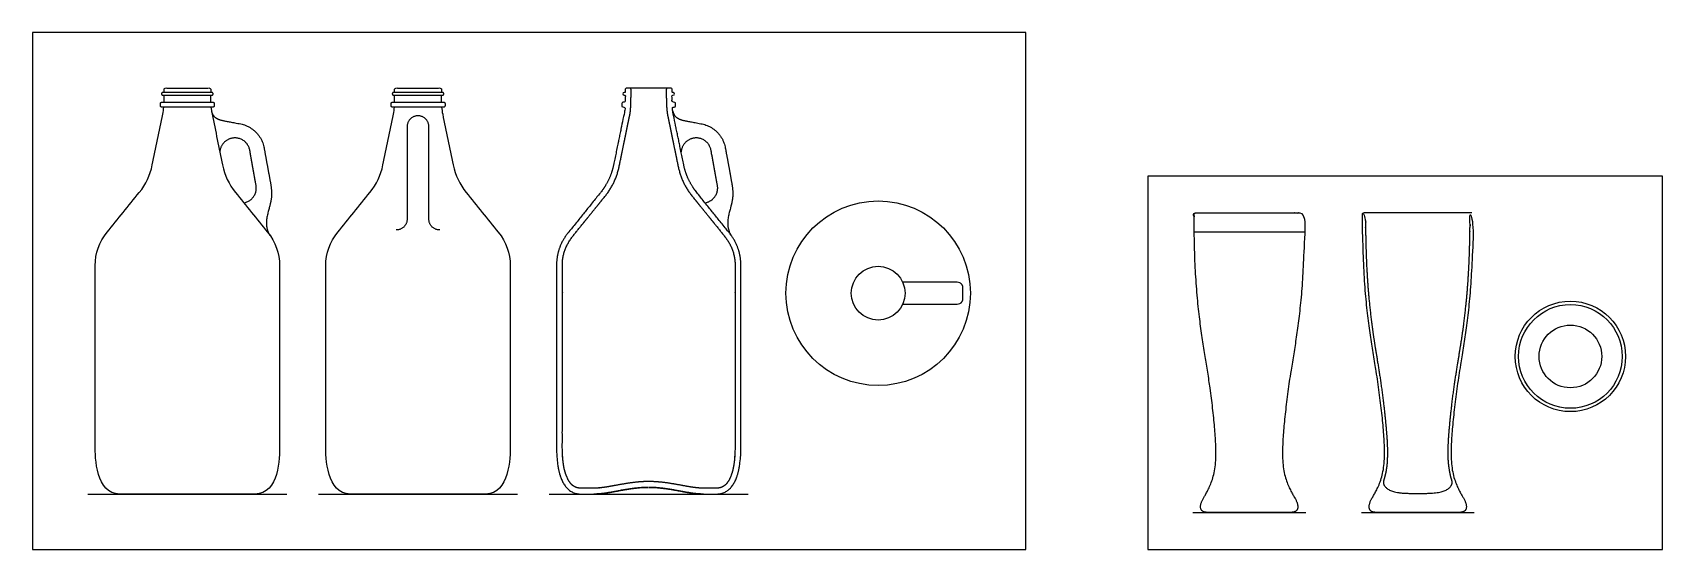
# Model space of a CAD drawing. Header units: millimetres. Extents: x 495.4 to 498.64, y 0.59 to 1.46.
# Drawn here: x 497.516 to 498.638, y 0.592 to 0.948 of the extents above; entities that cross this region are included whole.
import ezdxf

# ---------------------------------------------------------------- set-up
doc = ezdxf.new("R2010")
doc.units = ezdxf.units.MM
for name, color, linetype, true_color in [('2D$AG-DETAILS-DIAGRAM', 7, 'Continuous', 0xccff66), ('2D$AG-DIAGRAM', 7, 'Continuous', 0xfecc66), ('2D$AG-OBJECTS', 7, 'Continuous', 0x66ccff), ('2D$X-VPRT', 7, 'Continuous', 0xfb02ff)]:
    doc.layers.add(name, color=color, linetype=linetype, true_color=true_color)

msp = doc.modelspace()

# ---------------------------------------------------------------- linework, layer by layer
at = {"layer": '2D$AG-DETAILS-DIAGRAM'}
msp.add_lwpolyline([(498.316, 0.8105), (498.3918, 0.8105)], dxfattribs=at)
msp.add_circle((498.5751, 0.7247), 0.0216, dxfattribs=at)
at = {"layer": '2D$AG-DIAGRAM'}
for points in [[(497.5542, 0.63), (497.6912, 0.63)], [(497.713, 0.63), (497.85, 0.63)], [(497.8719, 0.63), (498.0089, 0.63)], [(498.3151, 0.6173), (498.3928, 0.6173)], [(498.4312, 0.6173), (498.5088, 0.6173)]]:
    msp.add_lwpolyline(points, dxfattribs=at)
at = {"layer": '2D$AG-OBJECTS'}
for points in [[(497.9555, 0.9094), (497.9252, 0.9094)], [(498.5072, 0.8234), (498.4328, 0.8234)], [(497.8938, 0.63), (497.9869, 0.63)]]:
    msp.add_lwpolyline(points, dxfattribs=at)
for centre, radius in [((498.0984, 0.7682), 0.0635), ((498.0984, 0.7682), 0.0185), ((498.5751, 0.7247), 0.038), ((498.5751, 0.7247), 0.0357)]:
    msp.add_circle(centre, radius, dxfattribs=at)
for points, weights, degree, knots in [([(497.6066, 0.9064), (497.6066, 0.9074), (497.6066, 0.9084), (497.6066, 0.9094), (497.6076, 0.9094), (497.6151, 0.9094), (497.6227, 0.9094), (497.6303, 0.9094), (497.6378, 0.9094), (497.6388, 0.9094), (497.6388, 0.9084), (497.6388, 0.9074), (497.6388, 0.9064)], [1, 1, 1, 0.707106781187, 1, 1, 1, 1, 1, 0.707106781187, 1, 1, 1], 2, [0, 0, 0, 0.668114, 0.668114, 0.825193, 0.825193, 1.763195, 1.763195, 2.701196, 2.701196, 2.858276, 2.858276, 3.52639, 3.52639, 3.52639]), ([(497.7654, 0.9064), (497.7654, 0.9074), (497.7654, 0.9084), (497.7654, 0.9094), (497.7664, 0.9094), (497.774, 0.9094), (497.7815, 0.9094), (497.7891, 0.9094), (497.7967, 0.9094), (497.7977, 0.9094), (497.7977, 0.9084), (497.7977, 0.9074), (497.7977, 0.9064)], [1, 1, 1, 0.707106781187, 1, 1, 1, 1, 1, 0.707106781187, 1, 1, 1], 2, [0, 0, 0, 0.668114, 0.668114, 0.825193, 0.825193, 1.763195, 1.763195, 2.701196, 2.701196, 2.858276, 2.858276, 3.52639, 3.52639, 3.52639]), ([(497.978, 0.63), (497.9671, 0.63), (497.9551, 0.6346), (497.9404, 0.6346), (497.9548, 0.6346), (497.9668, 0.6302), (497.9775, 0.63), (497.9777, 0.63), (497.9808, 0.63), (497.9839, 0.63), (497.9869, 0.63), (498.0035, 0.63), (498.0039, 0.655), (498.0039, 0.6635), (498.0039, 0.7047), (498.0039, 0.746), (498.0039, 0.7872), (498.0039, 0.7948), (498.0014, 0.8025), (497.9961, 0.8095), (497.9955, 0.8102), (497.9901, 0.8169), (497.9827, 0.826), (497.9754, 0.8351), (497.9735, 0.8375), (497.969, 0.843), (497.966, 0.8494), (497.9645, 0.8565), (497.9639, 0.8595), (497.9615, 0.8711), (497.9591, 0.8828), (497.9573, 0.8914), (497.9571, 0.8922), (497.9569, 0.8939), (497.9567, 0.8954), (497.9566, 0.8962), (497.957, 0.8962), (497.9575, 0.8962), (497.9579, 0.8962), (497.9585, 0.8962), (497.9589, 0.8966), (497.9589, 0.8972), (497.9589, 0.8977), (497.9589, 0.8982), (497.9589, 0.8987), (497.9589, 0.8993), (497.9585, 0.8997), (497.9579, 0.8997), (497.9574, 0.8997), (497.957, 0.8997), (497.9565, 0.8997), (497.9565, 0.9013), (497.9565, 0.9028), (497.9565, 0.9044), (497.9567, 0.9044), (497.9569, 0.9044), (497.9571, 0.9044), (497.9577, 0.9044), (497.9581, 0.9048), (497.9581, 0.9054), (497.9581, 0.906), (497.9577, 0.9064), (497.9571, 0.9064), (497.9569, 0.9064), (497.9567, 0.9064), (497.9565, 0.9064), (497.9565, 0.9071), (497.9565, 0.9078), (497.9565, 0.9084), (497.9565, 0.909), (497.9561, 0.9094), (497.9555, 0.9094), (497.9548, 0.9094), (497.9542, 0.9094), (497.9535, 0.9094), (497.9532, 0.9094), (497.953, 0.9093), (497.9528, 0.9091), (497.9526, 0.9089), (497.9525, 0.9087), (497.9525, 0.9084), (497.9525, 0.9047), (497.9525, 0.9011), (497.9528, 0.894), (497.9531, 0.8923), (497.9534, 0.8906), (497.9558, 0.879), (497.9582, 0.8673), (497.9606, 0.8557), (497.961, 0.8538), (497.962, 0.85), (497.9641, 0.8446), (497.9669, 0.8396), (497.9692, 0.8364), (497.9704, 0.8349), (497.9777, 0.8259), (497.9851, 0.8168), (497.9924, 0.8077), (497.9928, 0.8072), (497.9943, 0.8052), (497.9963, 0.802), (497.9981, 0.798), (497.9991, 0.7946), (497.9997, 0.7909), (497.9999, 0.7885), (497.9999, 0.7872), (497.9999, 0.746), (497.9999, 0.7047), (497.9999, 0.6635), (497.9999, 0.6626), (497.9998, 0.6606), (497.9997, 0.656), (497.9992, 0.651), (497.9983, 0.6464), (497.9973, 0.6432), (497.9962, 0.6403), (497.9947, 0.638), (497.9934, 0.6365), (497.9923, 0.6356), (497.9912, 0.6349), (497.9899, 0.6344), (497.9885, 0.6341), (497.9874, 0.634), (497.9869, 0.634), (497.9839, 0.634), (497.981, 0.634), (497.978, 0.634), (497.9779, 0.634), (497.9777, 0.634), (497.9776, 0.634), (497.9754, 0.6341), (497.9709, 0.6345), (497.9645, 0.6357), (497.9574, 0.637), (497.9495, 0.6382), (497.9436, 0.6386), (497.9404, 0.6386), (497.9404, 0.6386), (497.9403, 0.6386), (497.9371, 0.6386), (497.9312, 0.6382), (497.9234, 0.637), (497.9162, 0.6357), (497.9098, 0.6345), (497.9053, 0.6341), (497.9031, 0.634), (497.903, 0.634), (497.9028, 0.634), (497.9027, 0.634), (497.8997, 0.634), (497.8968, 0.634), (497.8938, 0.634), (497.8933, 0.634), (497.8923, 0.6341), (497.8908, 0.6344), (497.8895, 0.6349), (497.8884, 0.6356), (497.8873, 0.6365), (497.886, 0.638), (497.8846, 0.6403), (497.8834, 0.6432), (497.8824, 0.6464), (497.8815, 0.651), (497.881, 0.656), (497.8809, 0.6606), (497.8809, 0.6626), (497.8809, 0.6635), (497.8809, 0.7047), (497.8809, 0.746), (497.8809, 0.7872), (497.8809, 0.7885), (497.881, 0.7909), (497.8816, 0.7946), (497.8827, 0.798), (497.8844, 0.802), (497.8864, 0.8052), (497.8879, 0.8072), (497.8883, 0.8077), (497.8956, 0.8168), (497.903, 0.8259), (497.9103, 0.8349), (497.9116, 0.8364), (497.9138, 0.8396), (497.9166, 0.8446), (497.9187, 0.85), (497.9197, 0.8538), (497.9201, 0.8557), (497.9225, 0.8673), (497.9249, 0.879), (497.9273, 0.8906), (497.9277, 0.8923), (497.9279, 0.894), (497.9282, 0.9011), (497.9282, 0.9047), (497.9282, 0.9084), (497.9282, 0.9087), (497.9281, 0.9089), (497.9279, 0.9091), (497.9277, 0.9093), (497.9275, 0.9094), (497.9272, 0.9094), (497.9266, 0.9094), (497.9259, 0.9094), (497.9252, 0.9094), (497.9246, 0.9094), (497.9242, 0.909), (497.9242, 0.9084), (497.9242, 0.9078), (497.9242, 0.9071), (497.9242, 0.9064), (497.924, 0.9064), (497.9238, 0.9064), (497.9236, 0.9064), (497.923, 0.9064), (497.9226, 0.906), (497.9226, 0.9054), (497.9226, 0.9048), (497.923, 0.9044), (497.9236, 0.9044), (497.9238, 0.9044), (497.924, 0.9044), (497.9242, 0.9044), (497.9242, 0.9028), (497.9242, 0.9013), (497.9242, 0.8997), (497.9238, 0.8997), (497.9233, 0.8997), (497.9228, 0.8997), (497.9222, 0.8997), (497.9218, 0.8993), (497.9218, 0.8987), (497.9218, 0.8982), (497.9218, 0.8977), (497.9218, 0.8972), (497.9218, 0.8966), (497.9222, 0.8962), (497.9228, 0.8962), (497.9233, 0.8962), (497.9237, 0.8962), (497.9241, 0.8962), (497.9241, 0.8954), (497.9239, 0.8939), (497.9236, 0.8922), (497.9234, 0.8914), (497.9216, 0.8828), (497.9192, 0.8711), (497.9168, 0.8595), (497.9162, 0.8565), (497.9147, 0.8494), (497.9117, 0.843), (497.9072, 0.8375), (497.9053, 0.8351), (497.898, 0.826), (497.8906, 0.8169), (497.8852, 0.8102), (497.8846, 0.8095), (497.8793, 0.8025), (497.8769, 0.7948), (497.8769, 0.7872), (497.8769, 0.746), (497.8769, 0.7047), (497.8769, 0.6635), (497.8769, 0.655), (497.8772, 0.63), (497.8938, 0.63), (497.8968, 0.63), (497.8999, 0.63), (497.903, 0.63), (497.9032, 0.63), (497.914, 0.6302), (497.9259, 0.6346), (497.9404, 0.6346), (497.9256, 0.6346), (497.9136, 0.63), (497.9027, 0.63)], [1, 1, 1, 1, 1, 1, 1, 1, 1, 1, 1, 1, 1, 1, 1, 1, 1, 1, 1, 1, 1, 1, 1, 1, 1, 1, 1, 1, 1, 1, 1, 1, 1, 1, 1, 1, 1, 1, 1, 0.804737854124, 0.804737854124, 1, 1, 1, 1, 0.804737854124, 0.804737854124, 1, 1, 1, 1, 1, 1, 1, 1, 1, 1, 0.804737854124, 0.804737854124, 1, 0.804737854125, 0.804737854125, 1, 1, 1, 1, 1, 1, 1, 0.804737854124, 0.804737854124, 1, 1, 1, 1, 0.949241766339, 0.949241766339, 1, 0.949241766339, 0.949241766339, 1, 1, 1, 1, 1, 1, 1, 1, 1, 1, 1, 1, 1, 1, 1, 1, 1, 1, 1, 1, 1, 1, 1, 1, 1, 1, 1, 1, 1, 1, 1, 1, 1, 1, 1, 1, 1, 1, 1, 1, 1, 1, 1, 1, 1, 1, 1, 1, 1, 1, 1, 1, 1, 1, 1, 1, 1, 1, 1, 1, 1, 1, 1, 1, 1, 1, 1, 1, 1, 1, 1, 1, 1, 1, 1, 1, 1, 1, 1, 1, 1, 1, 1, 1, 1, 1, 1, 1, 1, 1, 1, 1, 1, 1, 1, 1, 1, 1, 1, 1, 1, 1, 1, 1, 1, 1, 1, 1, 1, 1, 1, 1, 1, 1, 1, 0.949241766339, 0.949241766339, 1, 0.949241766339, 0.949241766339, 1, 1, 1, 1, 0.804737854124, 0.804737854124, 1, 1, 1, 1, 1, 1, 1, 0.804737854125, 0.804737854125, 1, 0.804737854124, 0.804737854124, 1, 1, 1, 1, 1, 1, 1, 1, 1, 1, 0.804737854124, 0.804737854124, 1, 1, 1, 1, 0.804737854124, 0.804737854124, 1, 1, 1, 1, 1, 1, 1, 1, 1, 1, 1, 1, 1, 1, 1, 1, 1, 1, 1, 1, 1, 1, 1, 1, 1, 1, 1, 1, 1, 1, 1, 1, 1, 1, 1, 1, 1, 1, 1], 3, [-4.330786, -4.330786, -4.330786, -4.330786, 0, 0, 0, 4.263121, 4.263121, 4.263121, 4.314321, 5.19684, 5.19684, 5.19684, 9.649509, 9.649509, 9.649509, 20.670129, 20.670129, 20.670129, 23.343835, 23.659125, 23.659125, 23.659125, 24.099442, 24.252834, 24.252834, 24.252834, 26.416131, 26.416131, 26.416131, 26.596458, 27.120084, 27.120084, 27.120084, 27.344282, 27.586028, 27.586028, 27.586028, 27.687395, 27.687395, 27.687395, 27.844475, 27.844475, 27.844475, 27.994475, 27.994475, 27.994475, 28.151554, 28.151554, 28.151554, 28.261593, 28.261593, 28.261593, 28.731107, 28.731107, 28.731107, 28.779324, 28.779324, 28.779324, 28.936404, 28.936404, 28.936404, 29.093484, 29.093484, 29.093484, 29.141701, 29.141701, 29.141701, 29.809815, 29.809815, 29.809815, 29.966895, 29.966895, 29.966895, 30.090888, 30.090888, 30.090888, 30.169437, 30.169437, 30.169437, 30.247986, 30.247986, 30.247986, 30.601788, 30.601788, 31.29322, 31.29322, 31.29322, 34.862221, 34.862221, 34.862221, 35.446283, 36.022298, 36.596543, 37.175415, 37.175415, 37.175415, 40.680402, 40.680402, 40.680402, 40.868619, 41.436591, 41.802428, 42.163815, 42.527857, 42.90145, 42.90145, 42.90145, 55.279291, 55.279291, 55.279291, 55.549506, 55.879993, 56.646264, 57.041885, 57.297274, 57.65523, 57.972354, 58.115078, 58.249523, 58.380791, 58.515193, 58.66092, 58.826243, 58.826243, 58.826243, 59.708762, 59.708762, 59.708762, 59.755375, 59.755375, 59.755375, 60.394454, 61.111626, 61.72372, 62.568929, 63.484444, 63.511337, 63.511337, 63.511337, 63.53823, 64.453744, 65.298953, 65.911047, 66.628219, 67.267299, 67.267299, 67.267299, 67.313911, 67.313911, 67.313911, 68.19643, 68.19643, 68.19643, 68.361754, 68.50748, 68.641882, 68.77315, 68.907595, 69.050319, 69.367443, 69.7254, 69.980788, 70.376409, 71.142681, 71.473167, 71.743382, 71.743382, 71.743382, 84.121223, 84.121223, 84.121223, 84.494816, 84.858858, 85.220245, 85.586082, 86.154055, 86.342271, 86.342271, 86.342271, 89.847258, 89.847258, 89.847258, 90.42613, 91.000375, 91.57639, 92.160452, 92.160452, 92.160452, 95.729453, 95.729453, 95.729453, 96.420885, 96.420885, 96.774688, 96.774688, 96.774688, 96.853236, 96.853236, 96.853236, 96.931785, 96.931785, 96.931785, 97.055778, 97.055778, 97.055778, 97.212858, 97.212858, 97.212858, 97.880972, 97.880972, 97.880972, 97.92919, 97.92919, 97.92919, 98.086269, 98.086269, 98.086269, 98.243349, 98.243349, 98.243349, 98.291566, 98.291566, 98.291566, 98.76108, 98.76108, 98.76108, 98.871119, 98.871119, 98.871119, 99.028199, 99.028199, 99.028199, 99.178199, 99.178199, 99.178199, 99.335278, 99.335278, 99.335278, 99.436645, 99.436645, 99.436645, 99.678391, 99.902589, 99.902589, 99.902589, 100.426215, 100.606543, 100.606543, 100.606543, 102.769839, 102.769839, 102.769839, 102.923232, 103.363548, 103.363548, 103.363548, 103.678839, 106.352545, 106.352545, 106.352545, 117.373164, 117.373164, 117.373164, 121.825833, 121.825833, 121.825833, 122.708353, 122.759553, 122.759553, 122.759553, 127.022673, 127.022673, 127.022673, 131.353459, 131.353459, 131.353459, 131.353459]), ([(497.6402, 0.8962), (497.6412, 0.8962), (497.6412, 0.8972), (497.6412, 0.898), (497.6412, 0.8987), (497.6412, 0.8997), (497.6402, 0.8997), (497.6315, 0.8997), (497.6227, 0.8997), (497.6139, 0.8997), (497.6052, 0.8997), (497.6042, 0.8997), (497.6042, 0.8987), (497.6042, 0.898), (497.6042, 0.8972), (497.6042, 0.8962), (497.6052, 0.8962), (497.6139, 0.8962), (497.6227, 0.8962), (497.6315, 0.8962), (497.6402, 0.8962)], [1, 0.707106781187, 1, 1, 1, 0.707106781187, 1, 1, 1, 1, 1, 0.707106781187, 1, 1, 1, 0.707106781187, 1, 1, 1, 1, 1], 2, [-2.631912, -2.631912, -2.631912, -2.474832, -2.474832, -2.324832, -2.324832, -2.167752, -2.167752, -0.797516, -0.797516, 0.57272, 0.57272, 0.7298, 0.7298, 0.8798, 0.8798, 1.03688, 1.03688, 2.407116, 2.407116, 3.777352, 3.777352, 3.777352]), ([(497.6394, 0.9064), (497.6404, 0.9064), (497.6404, 0.9054), (497.6404, 0.9044), (497.6394, 0.9044), (497.6311, 0.9044), (497.6227, 0.9044), (497.6143, 0.9044), (497.6059, 0.9044), (497.6049, 0.9044), (497.6049, 0.9054), (497.6049, 0.9064), (497.6059, 0.9064), (497.6143, 0.9064), (497.6227, 0.9064), (497.6311, 0.9064), (497.6394, 0.9064)], [1, 0.707106781187, 1, 0.707106781187, 1, 1, 1, 1, 1, 0.707106781187, 1, 0.707106781187, 1, 1, 1, 1, 1], 2, [-2.052707, -2.052707, -2.052707, -1.895627, -1.895627, -1.738547, -1.738547, -0.436336, -0.436336, 0.865876, 0.865876, 1.022955, 1.022955, 1.180035, 1.180035, 2.482246, 2.482246, 3.784458, 3.784458, 3.784458]), ([(497.7991, 0.8962), (497.8001, 0.8962), (497.8001, 0.8972), (497.8001, 0.898), (497.8001, 0.8987), (497.8001, 0.8997), (497.7991, 0.8997), (497.7903, 0.8997), (497.7815, 0.8997), (497.7728, 0.8997), (497.764, 0.8997), (497.763, 0.8997), (497.763, 0.8987), (497.763, 0.898), (497.763, 0.8972), (497.763, 0.8962), (497.764, 0.8962), (497.7728, 0.8962), (497.7815, 0.8962), (497.7903, 0.8962), (497.7991, 0.8962)], [1, 0.707106781187, 1, 1, 1, 0.707106781187, 1, 1, 1, 1, 1, 0.707106781187, 1, 1, 1, 0.707106781187, 1, 1, 1, 1, 1], 2, [-2.631912, -2.631912, -2.631912, -2.474832, -2.474832, -2.324832, -2.324832, -2.167752, -2.167752, -0.797516, -0.797516, 0.57272, 0.57272, 0.7298, 0.7298, 0.8798, 0.8798, 1.03688, 1.03688, 2.407116, 2.407116, 3.777352, 3.777352, 3.777352]), ([(497.7983, 0.9064), (497.7993, 0.9064), (497.7993, 0.9054), (497.7993, 0.9044), (497.7983, 0.9044), (497.7899, 0.9044), (497.7815, 0.9044), (497.7732, 0.9044), (497.7648, 0.9044), (497.7638, 0.9044), (497.7638, 0.9054), (497.7638, 0.9064), (497.7648, 0.9064), (497.7732, 0.9064), (497.7815, 0.9064), (497.7899, 0.9064), (497.7983, 0.9064)], [1, 0.707106781187, 1, 0.707106781187, 1, 1, 1, 1, 1, 0.707106781187, 1, 0.707106781187, 1, 1, 1, 1, 1], 2, [-2.052707, -2.052707, -2.052707, -1.895627, -1.895627, -1.738547, -1.738547, -0.436336, -0.436336, 0.865876, 0.865876, 1.022955, 1.022955, 1.180035, 1.180035, 2.482246, 2.482246, 3.784458, 3.784458, 3.784458]), ([(497.6392, 0.8938), (497.6399, 0.8903), (497.6439, 0.8872), (497.65, 0.8865), (497.6593, 0.8847), (497.6678, 0.883), (497.6739, 0.8768), (497.6755, 0.8683), (497.6769, 0.8603), (497.6784, 0.8523), (497.6799, 0.8443), (497.6814, 0.8359), (497.6796, 0.8286), (497.6755, 0.8143), (497.6795, 0.808)], [1, 1, 1, 1, 1, 0.884036370784, 0.884036370784, 1, 1, 1, 1, 1, 1, 1, 1], 3, [0, 0, 0, 0, 1.213512, 2.427024, 2.427024, 2.427024, 3.674471, 3.674471, 3.674471, 6.109677, 6.109677, 6.109677, 8.102686, 10.007993, 10.007993, 10.007993, 10.007993]), ([(497.7965, 0.8117), (497.789, 0.8117), (497.789, 0.8192), (497.789, 0.851), (497.789, 0.8828), (497.789, 0.8903), (497.7815, 0.8903), (497.774, 0.8903), (497.774, 0.8828), (497.774, 0.851), (497.774, 0.8192), (497.774, 0.8117), (497.7665, 0.8117)], [1, 0.707106781187, 1, 1, 1, 0.707106781187, 1, 0.707106781187, 1, 1, 1, 0.707106781187, 1], 2, [-8.707602, -8.707602, -8.707602, -7.529505, -7.529505, -1.178097, -1.178097, 0, 0, 1.178097, 1.178097, 7.529505, 7.529505, 8.707602, 8.707602, 8.707602]), ([(497.9569, 0.8938), (497.9575, 0.8903), (497.9616, 0.8872), (497.9677, 0.8865), (497.977, 0.8847), (497.9855, 0.883), (497.9916, 0.8768), (497.9931, 0.8683), (497.9946, 0.8603), (497.9961, 0.8523), (497.9975, 0.8443), (497.999, 0.8359), (497.9973, 0.8286), (497.9931, 0.8143), (497.9972, 0.808)], [1, 1, 1, 1, 1, 0.884036370784, 0.884036370784, 1, 1, 1, 1, 1, 1, 1, 1], 3, [0, 0, 0, 0, 1.213512, 2.427024, 2.427024, 2.427024, 3.674471, 3.674471, 3.674471, 6.109677, 6.109677, 6.109677, 8.102686, 10.007993, 10.007993, 10.007993, 10.007993]), ([(497.6615, 0.8304), (497.6616, 0.8304), (497.6617, 0.8304), (497.6719, 0.8323), (497.67, 0.8426), (497.6678, 0.8545), (497.6657, 0.8665), (497.6638, 0.8768), (497.6535, 0.8749), (497.6456, 0.8734), (497.645, 0.8654)], [1, 0.999978164614, 1, 0.707106781187, 1, 1, 1, 0.707106781187, 1, 0.791598809842, 1], 2, [11.402164, 11.402164, 11.402164, 11.415933, 11.415933, 13.052313, 13.052313, 15.487519, 15.487519, 17.123899, 17.123899, 18.493543, 18.493543, 18.493543]), ([(497.9792, 0.8304), (497.9792, 0.8304), (497.9793, 0.8304), (497.9896, 0.8323), (497.9877, 0.8426), (497.9855, 0.8545), (497.9833, 0.8665), (497.9814, 0.8768), (497.9712, 0.8749), (497.9633, 0.8734), (497.9627, 0.8654)], [1, 0.999978164614, 1, 0.707106781187, 1, 1, 1, 0.707106781187, 1, 0.791598809842, 1], 2, [11.402164, 11.402164, 11.402164, 11.415933, 11.415933, 13.052313, 13.052313, 15.487519, 15.487519, 17.123899, 17.123899, 18.493543, 18.493543, 18.493543]), ([(498.3168, 0.8234), (498.3168, 0.8234), (498.3166, 0.8234), (498.3164, 0.8233), (498.3163, 0.8233), (498.3159, 0.8231), (498.3156, 0.8228), (498.3156, 0.8224), (498.3155, 0.822), (498.3156, 0.8217), (498.3158, 0.8214), (498.3159, 0.8213), (498.3159, 0.8212), (498.3159, 0.8211), (498.3161, 0.763), (498.3244, 0.7253), (498.3308, 0.6734), (498.3317, 0.6459), (498.3244, 0.6299), (498.3202, 0.6242), (498.3202, 0.6173), (498.3253, 0.6173), (498.3269, 0.6173), (498.3359, 0.6173), (498.3449, 0.6173), (498.3539, 0.6173), (498.3629, 0.6173), (498.372, 0.6173), (498.381, 0.6173), (498.3825, 0.6173), (498.3876, 0.6173), (498.3876, 0.6242), (498.3834, 0.6299), (498.3761, 0.6459), (498.3771, 0.6734), (498.3834, 0.7253), (498.3918, 0.763), (498.3919, 0.8211), (498.3919, 0.8212), (498.3919, 0.8213), (498.392, 0.8214), (498.3922, 0.8217), (498.3923, 0.822), (498.3923, 0.8224), (498.3922, 0.8228), (498.3919, 0.8231), (498.3916, 0.8233), (498.3914, 0.8233), (498.3912, 0.8234), (498.391, 0.8234), (498.391, 0.8234), (498.3663, 0.8234), (498.3415, 0.8234), (498.3168, 0.8234)], [0.967901292148, 0.968050176892, 0.971972706873, 0.995438284125, 1.02951042297, 0.947314426466, 0.947314426466, 1.02951042297, 0.958739217064, 0.948902409406, 1, 0.961947460783, 0.961947460783, 1, 1, 1, 1, 1, 1, 1, 1, 1, 1, 1, 1, 1, 1, 1, 1, 1, 1, 1, 1, 1, 1, 1, 1, 1, 0.961947460783, 0.961947460783, 1, 0.948902409406, 0.958739217064, 1.02951042297, 0.947314426466, 0.947314426466, 1.02951042297, 0.99543828399, 0.971972706736, 0.968050176866, 0.96790129214, 0.96790129214, 0.96790129214, 0.96790129214], 3, [21.489582, 21.489582, 21.489582, 21.489582, 21.49795, 21.545412, 21.545412, 21.545412, 21.659909, 21.659909, 21.659909, 21.758492, 21.758492, 21.758492, 21.791382, 21.791382, 21.791382, 26.54314, 28.948742, 31.354344, 33.759947, 36.165549, 38.571151, 40.976754, 40.976754, 40.976754, 43.682411, 43.682411, 43.682411, 46.388069, 46.388069, 46.388069, 48.793672, 51.199274, 53.604877, 56.01048, 58.416082, 60.821685, 65.573444, 65.573444, 65.573444, 65.606333, 65.606333, 65.606333, 65.704916, 65.704916, 65.704916, 65.819414, 65.819414, 65.819414, 65.866876, 65.875244, 65.875244, 65.875244, 73.294711, 73.294711, 73.294711, 73.294711]), ([(498.4971, 0.6173), (498.4986, 0.6173), (498.5037, 0.6173), (498.5037, 0.6242), (498.4995, 0.6299), (498.4922, 0.6459), (498.4932, 0.6734), (498.4995, 0.7253), (498.5079, 0.763), (498.508, 0.8211), (498.508, 0.8212), (498.508, 0.8213), (498.5081, 0.8214), (498.5083, 0.8217), (498.5084, 0.822), (498.5084, 0.8224), (498.5083, 0.8228), (498.508, 0.8231), (498.5077, 0.8233), (498.5073, 0.8234), (498.5069, 0.8234), (498.5065, 0.8232), (498.5062, 0.8229), (498.506, 0.8226), (498.506, 0.8222), (498.506, 0.8118), (498.5057, 0.793), (498.5043, 0.7705), (498.5027, 0.7552), (498.5015, 0.7454), (498.5002, 0.7363), (498.4984, 0.7252), (498.4962, 0.7119), (498.494, 0.6964), (498.4926, 0.6839), (498.4917, 0.6745), (498.4912, 0.668), (498.4909, 0.6619), (498.4909, 0.6564), (498.4911, 0.6512), (498.4918, 0.6462), (498.4925, 0.643), (498.4929, 0.6413), (498.4936, 0.6393), (498.4945, 0.6367), (498.4885, 0.6307), (498.4767, 0.6304), (498.47, 0.6304), (498.4633, 0.6304), (498.4515, 0.6307), (498.4455, 0.6367), (498.4465, 0.6393), (498.4471, 0.6413), (498.4475, 0.643), (498.4483, 0.6462), (498.4489, 0.6512), (498.4491, 0.6564), (498.4491, 0.6619), (498.4488, 0.668), (498.4483, 0.6745), (498.4474, 0.6839), (498.446, 0.6964), (498.4438, 0.7119), (498.4416, 0.7252), (498.4398, 0.7363), (498.4385, 0.7454), (498.4373, 0.7552), (498.4357, 0.7705), (498.4343, 0.793), (498.434, 0.8118), (498.434, 0.8222), (498.434, 0.8226), (498.4338, 0.8229), (498.4335, 0.8232), (498.4331, 0.8234), (498.4327, 0.8234), (498.4324, 0.8233), (498.432, 0.8231), (498.4317, 0.8228), (498.4317, 0.8224), (498.4316, 0.822), (498.4317, 0.8217), (498.4319, 0.8214), (498.432, 0.8213), (498.432, 0.8212), (498.432, 0.8211), (498.4321, 0.763), (498.4405, 0.7253), (498.4469, 0.6734), (498.4478, 0.6459), (498.4405, 0.6299), (498.4363, 0.6242), (498.4363, 0.6173), (498.4414, 0.6173), (498.443, 0.6173), (498.452, 0.6173), (498.461, 0.6173), (498.47, 0.6173), (498.479, 0.6173), (498.488, 0.6173), (498.4971, 0.6173)], [1, 1, 1, 1, 1, 1, 1, 1, 1, 1, 0.961947460783, 0.961947460783, 1, 0.948902409406, 0.958739217064, 1.02951042297, 0.947314426466, 0.947314426466, 1.02951042297, 0.947314426466, 0.947314426466, 1.02951042297, 0.947314426466, 0.947314426466, 1.02951042297, 1.02951042297, 1.02951042297, 1.02951042297, 1.02951042297, 1.02951042297, 1.02951042297, 1.02951042297, 1.02951042297, 1.02951042297, 1.02951042297, 1.02951042297, 1.02951042297, 1.02951042297, 1.02951042297, 1.02951042297, 1.02951042297, 1.02951042297, 1.02951042297, 1.02951042297, 1.02951042297, 1.02951042297, 1.02951042297, 1.02951042297, 1.02951042297, 1.02951042297, 1.02951042297, 1.02951042297, 1.02951042297, 1.02951042297, 1.02951042297, 1.02951042297, 1.02951042297, 1.02951042297, 1.02951042297, 1.02951042297, 1.02951042297, 1.02951042297, 1.02951042297, 1.02951042297, 1.02951042297, 1.02951042297, 1.02951042297, 1.02951042297, 1.02951042297, 1.02951042297, 1.02951042297, 0.947314426466, 0.947314426466, 1.02951042297, 0.947314426466, 0.947314426466, 1.02951042297, 0.947314426466, 0.947314426466, 1.02951042297, 0.958739217064, 0.948902409406, 1, 0.961947460783, 0.961947460783, 1, 1, 1, 1, 1, 1, 1, 1, 1, 1, 1, 1, 1, 1, 1, 1], 3, [-40.953001, -40.953001, -40.953001, -40.953001, -38.5474, -36.141799, -33.736197, -31.330596, -28.924995, -26.519394, -21.767638, -21.767638, -21.767638, -21.734749, -21.734749, -21.734749, -21.636166, -21.636166, -21.636166, -21.521668, -21.521668, -21.521668, -21.407171, -21.407171, -21.407171, -21.292673, -21.292673, -21.292673, -18.187802, -15.634118, -14.556469, -13.568974, -12.660524, -11.809447, -10.193938, -8.615309, -7.11628, -6.418475, -5.767684, -5.163757, -4.605382, -4.090514, -3.620591, -3.097452, -3.097452, -3.097452, -2.061009, -1.024566, 0.011877, 0.011877, 0.011877, 1.048321, 2.084764, 3.121207, 3.121207, 3.121207, 3.644346, 4.114269, 4.629137, 5.187512, 5.791439, 6.44223, 7.140035, 8.639064, 10.217693, 11.833202, 12.684279, 13.592729, 14.580224, 15.657873, 18.211557, 21.316428, 21.316428, 21.316428, 21.430925, 21.430925, 21.430925, 21.545423, 21.545423, 21.545423, 21.659921, 21.659921, 21.659921, 21.758504, 21.758504, 21.758504, 21.791393, 21.791393, 21.791393, 26.543149, 28.94875, 31.354351, 33.759952, 36.165554, 38.571155, 40.976756, 40.976756, 40.976756, 43.682413, 43.682413, 43.682413, 46.388069, 46.388069, 46.388069, 46.388069]), ([(498.1153, 0.7607), (498.1341, 0.7607), (498.153, 0.7607), (498.1568, 0.7607), (498.1568, 0.7645), (498.1568, 0.7682), (498.1568, 0.7719), (498.1568, 0.7757), (498.153, 0.7757), (498.1341, 0.7757), (498.1153, 0.7757)], [1, 1, 1, 0.707106781187, 1, 1, 1, 0.707106781187, 1, 1, 1], 2, [6.021701, 6.021701, 6.021701, 8.227578, 8.227578, 8.826859, 8.826859, 9.56383, 9.56383, 10.163112, 10.163112, 12.368988, 12.368988, 12.368988])]:
    msp.add_rational_spline(points, weights, degree=degree, knots=knots, dxfattribs=at)
for points in [[(497.6066, 0.8997), (497.6066, 0.9021), (497.6066, 0.9044)], [(497.6388, 0.8997), (497.6388, 0.9021), (497.6388, 0.9044)], [(497.7654, 0.8997), (497.7654, 0.9021), (497.7654, 0.9044)], [(497.7977, 0.8997), (497.7977, 0.9021), (497.7977, 0.9044)]]:
    msp.add_open_spline(points, degree=2, dxfattribs=at)
for points in [[(497.6389, 0.8962), (497.6391, 0.8947), (497.6393, 0.8931), (497.6397, 0.8914), (497.6421, 0.8798), (497.6445, 0.8681), (497.6469, 0.8565), (497.6483, 0.8494), (497.6513, 0.843), (497.6558, 0.8375), (497.6632, 0.8284), (497.6705, 0.8193), (497.6779, 0.8102), (497.6834, 0.8033), (497.6862, 0.7957), (497.6862, 0.7872), (497.6862, 0.746), (497.6862, 0.7047), (497.6862, 0.6635), (497.6862, 0.655), (497.6859, 0.63), (497.6692, 0.63), (497.6537, 0.63), (497.6382, 0.63), (497.6227, 0.63), (497.6072, 0.63), (497.5917, 0.63), (497.5762, 0.63), (497.5595, 0.63), (497.5592, 0.655), (497.5592, 0.6635), (497.5592, 0.7047), (497.5592, 0.746), (497.5592, 0.7872), (497.5592, 0.7957), (497.562, 0.8033), (497.5675, 0.8102), (497.5749, 0.8193), (497.5822, 0.8284), (497.5896, 0.8375), (497.5941, 0.843), (497.5971, 0.8494), (497.5985, 0.8565), (497.6009, 0.8681), (497.6033, 0.8798), (497.6057, 0.8914), (497.6061, 0.8931), (497.6063, 0.8947), (497.6065, 0.8962)], [(497.7978, 0.8962), (497.7979, 0.8947), (497.7981, 0.8931), (497.7985, 0.8914), (497.8009, 0.8798), (497.8033, 0.8681), (497.8057, 0.8565), (497.8072, 0.8494), (497.8102, 0.843), (497.8147, 0.8375), (497.822, 0.8284), (497.8293, 0.8193), (497.8367, 0.8102), (497.8423, 0.8033), (497.845, 0.7957), (497.845, 0.7872), (497.845, 0.746), (497.845, 0.7047), (497.845, 0.6635), (497.845, 0.655), (497.8447, 0.63), (497.828, 0.63), (497.8125, 0.63), (497.797, 0.63), (497.7815, 0.63), (497.766, 0.63), (497.7505, 0.63), (497.735, 0.63), (497.7184, 0.63), (497.718, 0.655), (497.718, 0.6635), (497.718, 0.7047), (497.718, 0.746), (497.718, 0.7872), (497.718, 0.7957), (497.7208, 0.8033), (497.7264, 0.8102), (497.7337, 0.8193), (497.7411, 0.8284), (497.7484, 0.8375), (497.7529, 0.843), (497.7559, 0.8494), (497.7574, 0.8565), (497.7598, 0.8681), (497.7622, 0.8798), (497.7646, 0.8914), (497.7649, 0.8931), (497.7652, 0.8947), (497.7653, 0.8962)]]:
    msp.add_open_spline(points, degree=3, knots=[-27.040217, -27.040217, -27.040217, -27.040217, -26.574273, -26.574273, -26.574273, -25.87032, -25.87032, -25.87032, -23.707023, -23.707023, -23.707023, -23.113314, -23.113314, -23.113314, -20.124318, -20.124318, -20.124318, -9.103699, -9.103699, -9.103699, -4.65103, -4.65103, -4.65103, 0, 0, 0, 4.65103, 4.65103, 4.65103, 9.103699, 9.103699, 9.103699, 20.124318, 20.124318, 20.124318, 23.113314, 23.113314, 23.113314, 23.707023, 23.707023, 23.707023, 25.87032, 25.87032, 25.87032, 26.574273, 26.574273, 26.574273, 27.040217, 27.040217, 27.040217, 27.040217], dxfattribs=at)
at = {"layer": '2D$X-VPRT'}
for points in [[(497.5161, 0.5919), (498.2, 0.5919), (498.2, 0.9475), (497.5161, 0.9475)], [(498.2841, 0.5919), (498.6385, 0.5919), (498.6385, 0.8488), (498.2841, 0.8488)]]:
    msp.add_lwpolyline(points, close=True, dxfattribs=at)

doc.saveas('drawing.dxf')
